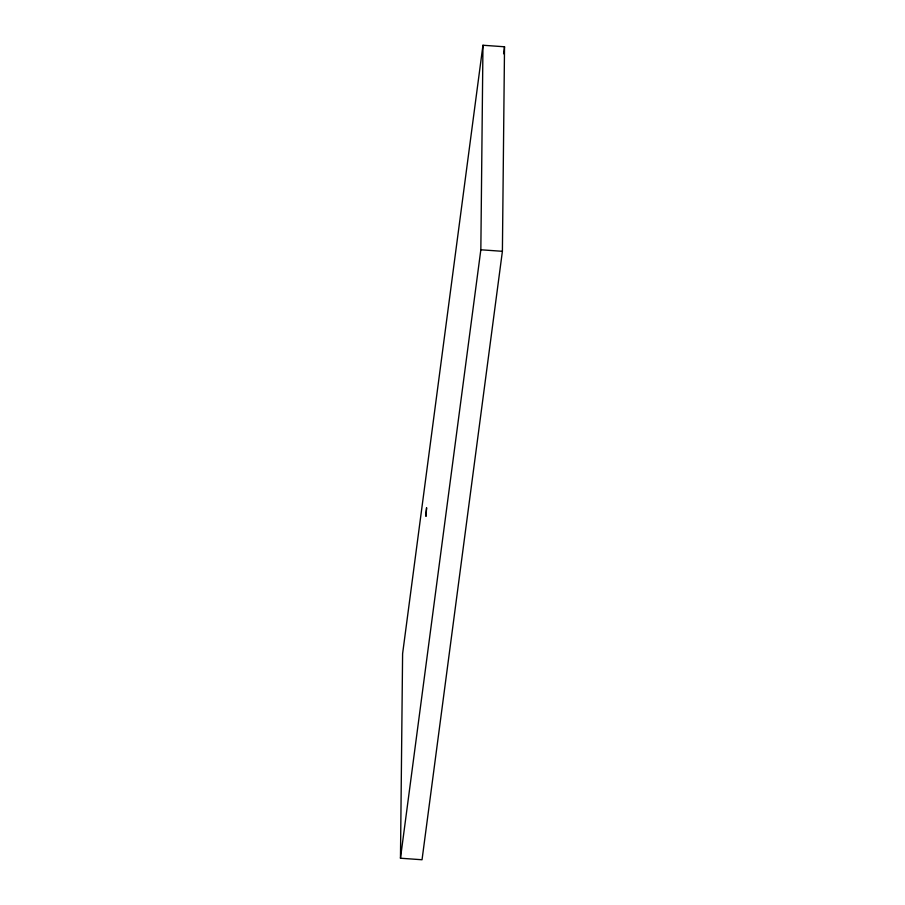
<?xml version="1.0" encoding="UTF-8"?>
<svg xmlns="http://www.w3.org/2000/svg" width="905" height="905" viewBox="0 0 905 905"><rect width="100%" height="100%" fill="white"/><g stroke="black" fill="none" stroke-linecap="round" stroke-linejoin="round"><path stroke-width="1.36" d="M400.474 858.223L402.601 653.693L482.965 45.25L504.526 46.777L502.399 251.307L422.035 859.75L400.474 858.223L480.838 249.78L482.965 45.25M503.599 53.78L504.526 46.777M480.838 249.78L502.399 251.307M425.904 514.21L425.984 516.382L426.594 507.739L425.904 514.21"/></g></svg>
